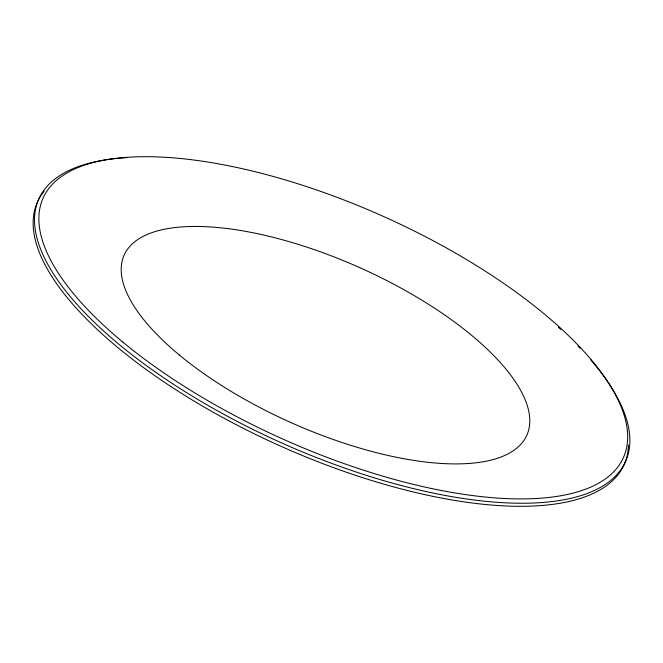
<?xml version="1.0" encoding="UTF-8"?>
<svg xmlns="http://www.w3.org/2000/svg" width="663" height="663" viewBox="0 0 663 663"><rect width="100%" height="100%" fill="white"/><g stroke="black" fill="none" stroke-linecap="round" stroke-linejoin="round"><path stroke-width="0.99" d="M628.483 445.039A321.398 123.509 24.1 0 1 288.596 449.655A321.398 123.509 24.1 0 1 44.172 191.159M590.46 359.57A321.398 123.509 24.1 0 1 500.441 502.546A321.398 123.509 24.1 0 1 100.892 328.525A321.398 123.509 24.1 0 1 126.84 157.645M558.37 327.298A321.398 123.509 24.1 0 1 560.765 329.453M578.003 346.053A321.398 123.509 24.1 0 1 580.084 348.208M179.4 355.045A220.572 84.765 24.1 0 0 522.212 442.718A220.572 84.765 24.1 0 0 274.88 237.768A220.572 84.765 24.1 0 0 179.4 355.045M122.738 342.025A317.85 122.149 24.1 0 0 616.747 468.368A317.85 122.149 24.1 0 0 260.327 173.026A317.85 122.149 24.1 0 0 122.738 342.025"/></g></svg>
